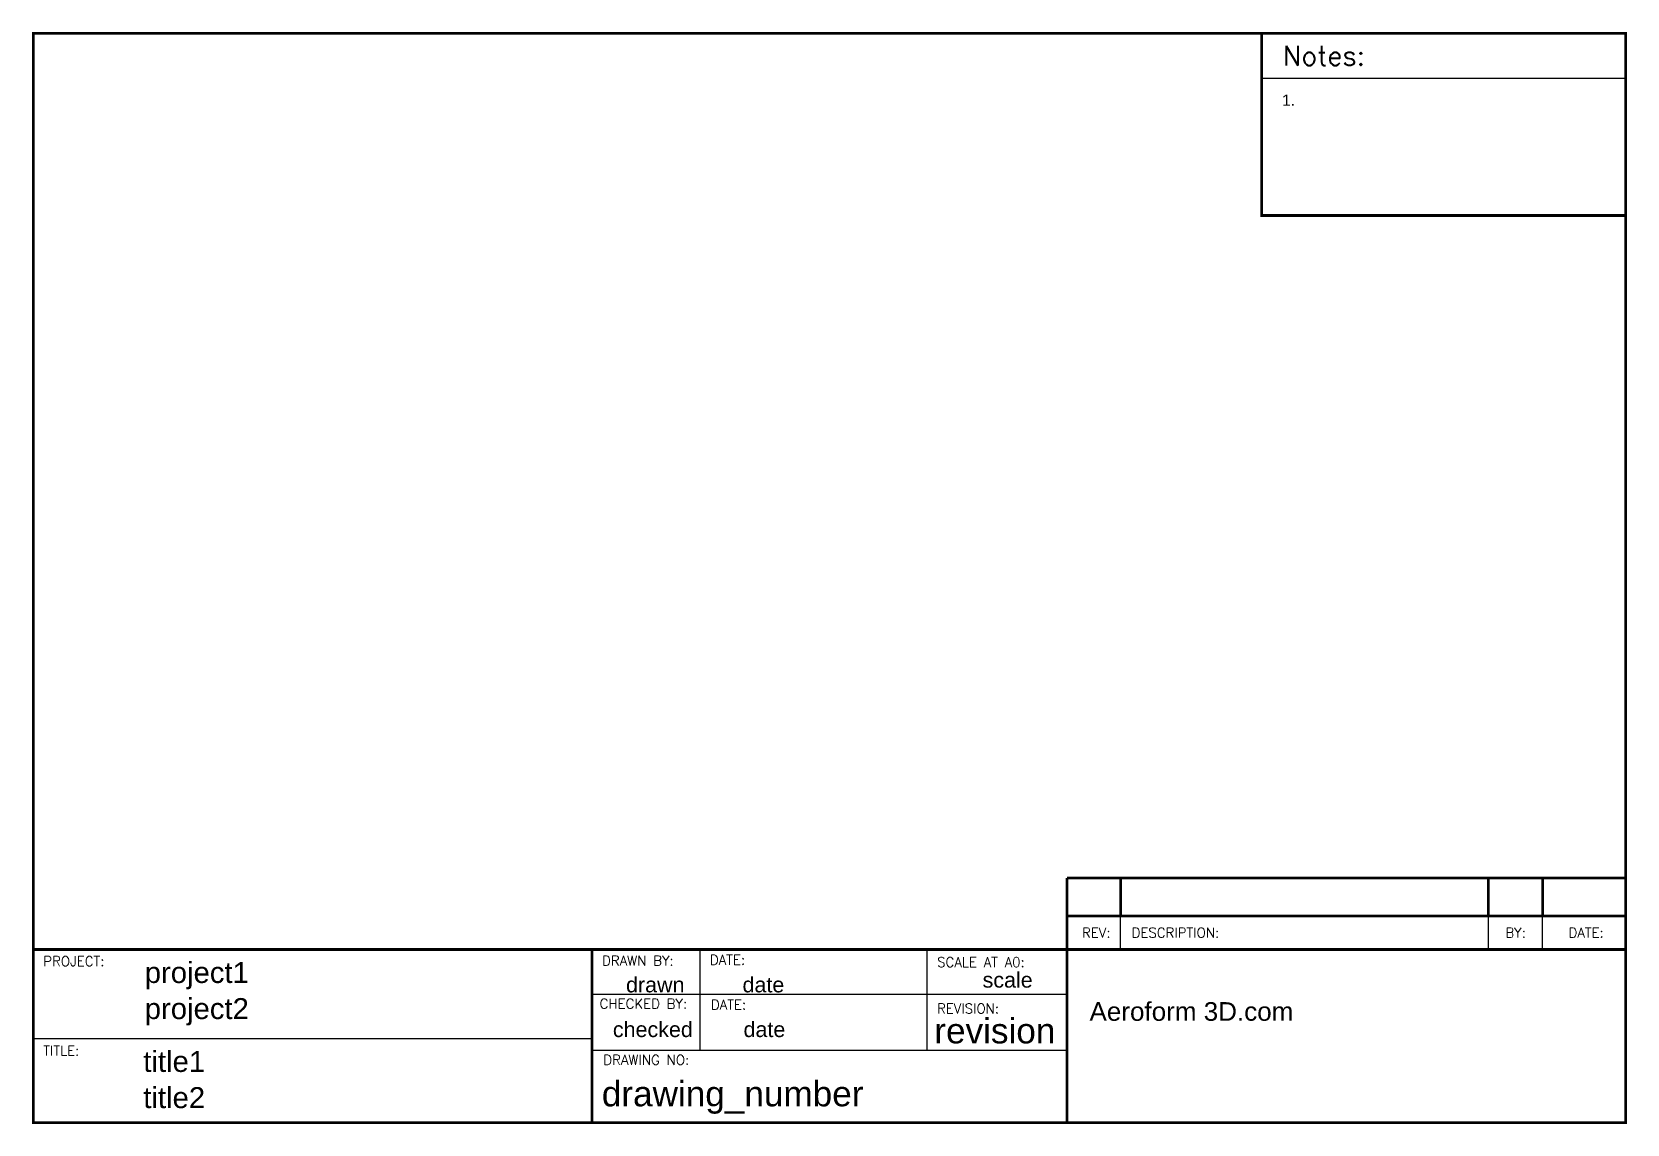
# Paper-space layout 'A4 horizontal' of a CAD drawing. Header units: millimetres. Extents: x -45 to 241, y 45 to 240.
import ezdxf

# ---------------------------------------------------------------- set-up
doc = ezdxf.new("R2010")
doc.units = ezdxf.units.MM
for name, color, linetype in [('YS-TEXT-LARGE', 250, 'CONTINUOUS'), ('YS-TEXT-MEDIUM', 6, 'CONTINUOUS'), ('YS-TEXT-SMALL', 2, 'CONTINUOUS'), ('YS-TITLEBLOCK-BORDERS', 154, 'CONTINUOUS'), ('YS-TITLEBLOCK-TEXT-NONEDITABLE', 154, 'CONTINUOUS')]:
    doc.layers.add(name, color=color, linetype=linetype)
doc.styles.add('ROMANS', font='romans.shx')
doc.styles.add('YS TEXT', font='arial.ttf')

psp = doc.layouts.new('A4 horizontal')

# ---------------------------------------------------------------- linework, layer by layer
at = {"layer": 'YS-TITLEBLOCK-BORDERS', "linetype": 'Continuous'}
for p, q in [((136.25, 240.11), (236.25, 240.11)), ((55.26, 76.16), (91.01, 76.16))]:
    psp.add_line(p, q, dxfattribs=at)
at = {"layer": 'YS-TITLEBLOCK-BORDERS', "color": 7, "linetype": 'Continuous'}
for p, q in [((175.12, 232.11), (240.25, 232.11)), ((149.86, 76.16), (149.86, 82.16)), ((215.67, 76.16), (215.67, 82.16)), ((225.39, 76.16), (225.39, 82.16)), ((74.57, 76.16), (74.57, 66.16)), ((115.19, 76.16), (115.19, 66.16)), ((140.25, 76.16), (240.25, 76.16)), ((55.26, 68.16), (140.25, 68.16)), ((74.57, 68.16), (74.57, 58.16)), ((115.19, 68.16), (115.19, 58.16)), ((55.26, 60.16), (-44.74, 60.16)), ((55.26, 58.16), (140.25, 58.16))]:
    psp.add_line(p, q, dxfattribs=at)
at = {"layer": 'YS-TITLEBLOCK-BORDERS', "color": 7, "linetype": 'Continuous', "const_width": 0.5}
for points in [[(-44.74, 240.11), (240.25, 240.11), (240.25, 45.16), (-44.74, 45.16)], [(175.12, 240.11), (240.25, 240.11), (240.25, 207.51), (175.12, 207.51)], [(140.25, 76.16), (240.25, 76.16), (240.25, 45.16), (140.25, 45.16)]]:
    psp.add_lwpolyline(points, close=True, dxfattribs=at)
for points in [[(240.25, 82.16), (240.25, 104.46)], [(140.25, 82.16), (140.25, 88.96)], [(140.25, 88.96), (240.25, 88.96)], [(149.86, 82.16), (149.86, 88.96)], [(215.67, 82.16), (215.67, 88.96)], [(225.39, 82.16), (225.39, 88.96)], [(140.25, 82.16), (140.25, 76.16), (240.25, 76.16), (240.25, 82.16), (140.25, 82.16)], [(55.26, 45.16), (55.26, 76.16), (-44.74, 76.16), (-44.74, 45.16), (55.26, 45.16)], [(140.25, 45.16), (140.25, 76.16), (55.26, 76.16), (55.26, 45.16), (140.25, 45.16)]]:
    psp.add_lwpolyline(points, dxfattribs=at)

# ---------------------------------------------------------------- texts
at = {"layer": 'YS-TEXT-LARGE', "linetype": 'Continuous', "insert": (144.29, 66.73), "char_height": 7.5, "attachment_point": 1, "style": 'YS TEXT'}
psp.add_mtext('{\\H0.44444x;Aeroform 3D.com\\P\\P\\H0.68751x; }', dxfattribs=at)
at = {"layer": 'YS-TEXT-MEDIUM', "color": 5, "style": 'YS TEXT'}
for s, insert, char_height, width, attachment_point in [('project1', (-24.8, 73.91), 3.75, 27.4995, 1), ('drawn', (66.57, 71.23), 2.75, 10.5158, 2), ('date', (85.93, 71.23), 2.75, 7.5145, 2), ('scale', (129.64, 72.08), 2.75, 12.6612, 2), ('project2', (-24.8, 67.45), 3.75, 27.4995, 1), ('checked', (66.14, 63.23), 2.75, 14.3805, 2), ('date', (86.11, 63.23), 2.75, 7.5145, 2), ('revision', (127.35, 63.85), 4.5, 21.7703, 2), ('title1', (-25.06, 57.99), 3.75, 17.2627, 1), ('title2', (-25.06, 51.52), 3.75, 17.2627, 1), ('drawing_number', (80.42, 52.59), 4.5, 47.1469, 2)]:
    psp.add_mtext(s, dxfattribs=dict(at, insert=insert, char_height=char_height, width=width, attachment_point=attachment_point))
at = {"layer": 'YS-TEXT-SMALL', "color": 5, "insert": (178.74, 229.15), "char_height": 2, "width": 9.673, "attachment_point": 1, "style": 'YS TEXT'}
psp.add_mtext('\\pi-6,l6,t6;1.^I', dxfattribs=at)
at = {"layer": 'YS-TITLEBLOCK-TEXT-NONEDITABLE', "color": 7, "linetype": 'Continuous', "insert": (186.25, 236.11), "char_height": 3.5, "width": 68.47, "attachment_point": 5, "style": 'ROMANS'}
psp.add_mtext('Notes:', dxfattribs=at)
at = {"layer": 'YS-TITLEBLOCK-TEXT-NONEDITABLE', "linetype": 'Continuous', "char_height": 1.75, "style": 'ROMANS'}
for s, insert, width, attachment_point in [('REV:', (145.5, 79.16), 42.25, 5), ('DESCRIPTION:', (151.83, 79.16), 42.25, 4), ('BY:', (220.55, 79.16), 42.25, 5), ('DATE:', (233.17, 79.16), 42.25, 5), ('PROJECT:', (-42.96, 74.93), 37.6786, 1), ('DRAWN BY:', (57.04, 75.04), 37.6786, 1), ('DATE:', (76.35, 75.17), 37.4556, 1), ('SCALE AT A0:', (117.02, 74.77), 37.6786, 1), ('CHECKED BY:', (56.61, 67.32), 37.6786, 1), ('DATE:', (76.53, 67.17), 37.4556, 1), ('REVISION:', (117, 66.46), 37.6786, 1), ('TITLE:', (-42.96, 58.93), 37.6786, 1), ('DRAWING NO:', (57.27, 57.28), 37.6786, 1)]:
    psp.add_mtext(s, dxfattribs=dict(at, insert=insert, width=width, attachment_point=attachment_point))

doc.saveas('drawing.dxf')
